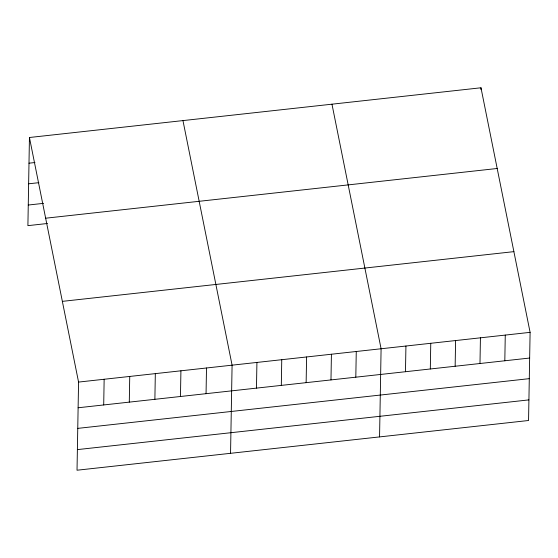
<?xml version="1.0" encoding="UTF-8"?>
<svg xmlns="http://www.w3.org/2000/svg" width="558" height="558" viewBox="0 0 558 558"><rect width="100%" height="100%" fill="white"/><g stroke="black" fill="none" stroke-linecap="round" stroke-linejoin="round"><path stroke-width="0.84" d="M29.441 137.498L78.566 382.077L77.025 470.22L528.559 420.502L530.1 332.352L480.975 87.78L29.441 137.498L27.9 225.648L47.514 223.486M103.704 404.948L104.151 379.259M129.289 402.13L129.742 376.441M154.88 399.312L155.326 373.623M180.464 396.494L180.918 370.805M206.055 393.676L206.502 367.987M230.552 453.319L232.086 365.169L182.961 120.591M256.471 388.124L256.924 362.435M281.309 385.39L281.755 359.701M306.14 382.655L306.593 356.967M330.978 379.921L331.424 354.232M355.809 377.187L356.262 351.498M379.559 436.907L381.093 348.764L331.968 104.186M405.478 371.719L405.931 346.023M430.316 368.978L430.762 343.289M455.147 366.243L455.6 340.554M480.94 89.489L480.975 87.78M479.985 363.509L480.431 337.82M504.816 360.775L505.269 335.086M28.988 163.187L34.959 162.531M28.632 183.798L38.865 182.675M28.263 205.037L43.615 203.342M45.651 218.206L497.185 168.488M62.357 301.362L513.89 251.644M78.566 382.077L530.1 332.352M78.12 407.765L529.654 358.041M77.757 428.377L529.291 378.652M77.388 449.609L528.921 399.891"/></g></svg>
